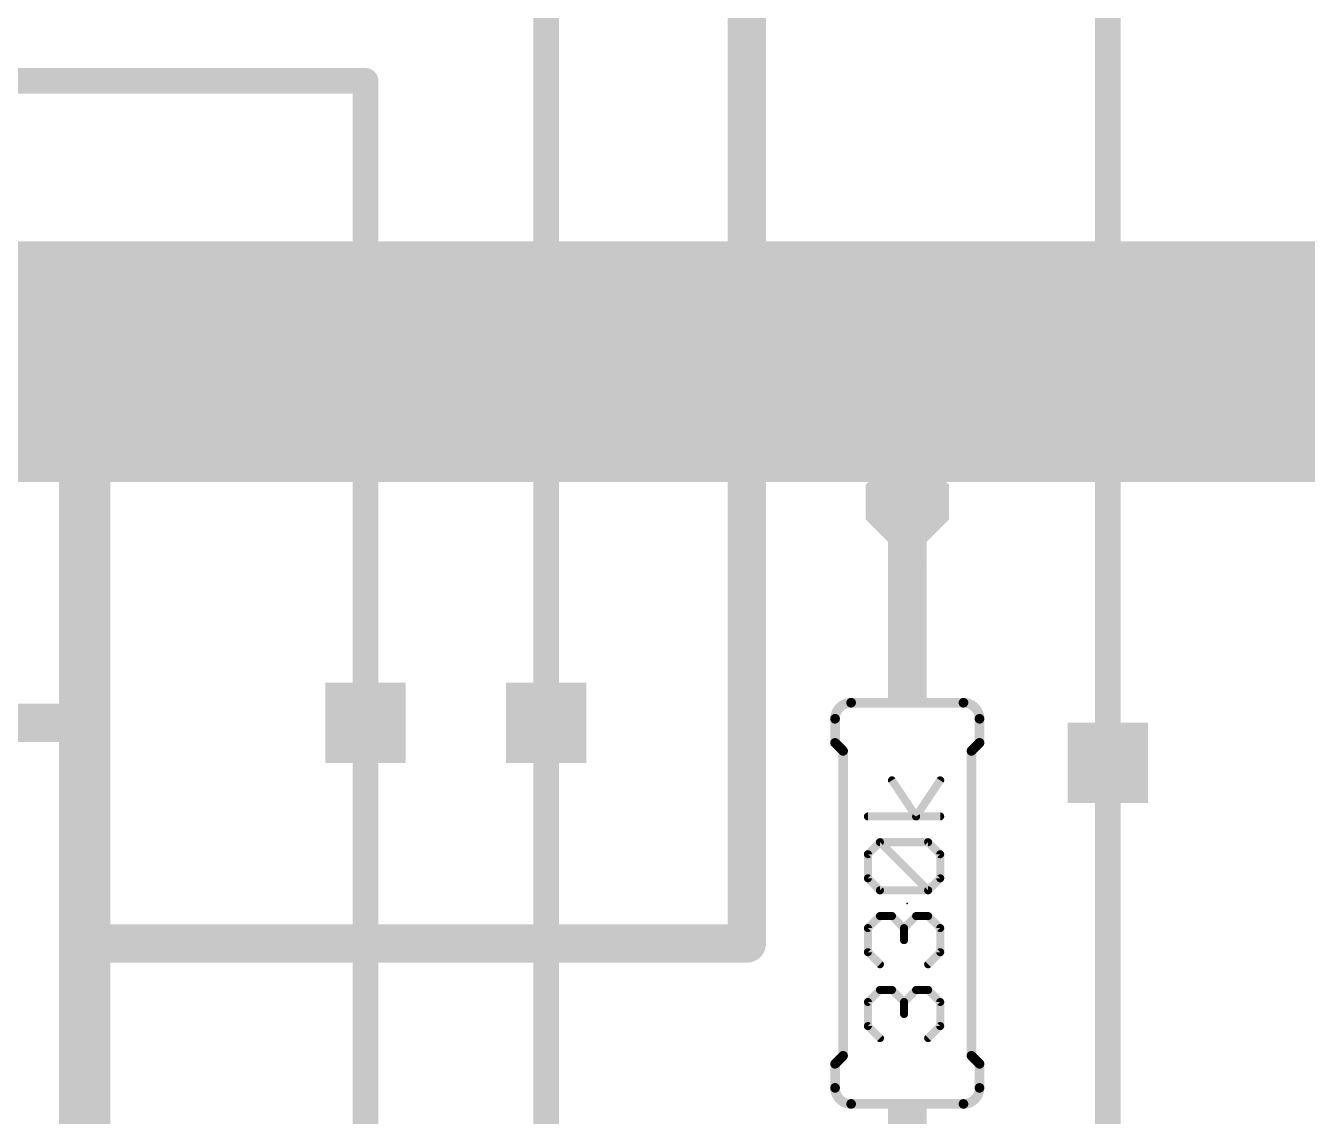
# Model space of a CAD drawing. Extents: x 0 to 165, y -10 to 137.
# Drawn here: x 99.08 to 119.36, y 51.87 to 69.14 of the extents above; entities that cross this region are included whole.
import ezdxf

# ---------------------------------------------------------------- set-up
doc = ezdxf.new("R2010")
doc.units = 0
for name, color, linetype in [('1', 14, 'CONTINUOUS'), ('16', 174, 'CONTINUOUS'), ('17', 94, 'CONTINUOUS'), ('18', 94, 'CONTINUOUS'), ('21', 251, 'CONTINUOUS'), ('23', 178, 'CONTINUOUS'), ('27', 251, 'CONTINUOUS'), ('51', 251, 'CONTINUOUS')]:
    doc.layers.add(name, color=color, linetype=linetype)

# ---------------------------------------------------------------- blocks, each defined once
blk = doc.blocks.new('RECT')
blk.add_solid([(-0.5, -0.5), (0.5, -0.5), (-0.5, 0.5), (0.5, 0.5)])
blk = doc.blocks.new('OCTAGONP')
at = {"const_width": 0.5}
blk.add_lwpolyline([(-0.25, -0.1036), (-0.25, 0.1036), (-0.1036, 0.25), (0.1036, 0.25), (0.25, 0.1036), (0.25, -0.1036), (0.1036, -0.25), (-0.1036, -0.25), (-0.25, -0.1036), (-0.25, 0.1036)], dxfattribs=at)
blk = doc.blocks.new('SQUAREV')
blk.add_solid([(-0.5, -0.5), (0.5, -0.5), (-0.5, 0.5), (0.5, 0.5)])

msp = doc.modelspace()

# ---------------------------------------------------------------- linework, layer by layer
at = {"layer": '1'}
for points, const_width in [([(110.49, 54.61), (110.49, 83.185)], 0.6096), ([(116.205, 57.4675), (116.205, 70.485)], 0.4064), ([(107.315, 58.1025), (107.315, 69.85)], 0.4064), ([(104.4575, 68.2625), (69.85, 68.2625)], 0.4064), ([(104.4575, 58.1025), (104.4575, 68.2625)], 0.4064), ([(76.5175, 63.1825), (100.0125, 63.1825)], 0.8128), ([(100.0125, 63.1825), (100.0125, 58.1025)], 0.8128), ([(100.0125, 58.1025), (100.0125, 54.61)], 0.8128), ([(100.0125, 58.1025), (96.2025, 58.1025)], 0.6096), ([(100.0125, 54.61), (100.0125, 40.005)], 0.8128), ([(100.0125, 54.61), (110.49, 54.61)], 0.6096)]:
    msp.add_lwpolyline(points, dxfattribs=dict(at, const_width=const_width))
for points, const_width in [([(104.5591, 68.2625, 1), (104.3559, 68.2625)], 0.2032), ([(104.4575, 68.1609, 1), (104.4575, 68.3641)], 0.2032), ([(100.2157, 63.1825, 1), (99.8093, 63.1825)], 0.4064), ([(100.0125, 62.9793, 1), (100.0125, 63.3857)], 0.4064), ([(100.2157, 58.1025, 1), (99.8093, 58.1025)], 0.4064), ([(99.8093, 58.1025, 1), (100.2157, 58.1025)], 0.4064), ([(100.0125, 57.9501, 1), (100.0125, 58.2549)], 0.3048), ([(104.3559, 58.1025, 1), (104.5591, 58.1025)], 0.2032), ([(107.2134, 58.1025, 1), (107.4166, 58.1025)], 0.2032), ([(116.1034, 57.4675, 1), (116.3066, 57.4675)], 0.2032), ([(100.2157, 54.61, 1), (99.8093, 54.61)], 0.4064), ([(99.8093, 54.61, 1), (100.2157, 54.61)], 0.4064), ([(100.0125, 54.7624, 1), (100.0125, 54.4576)], 0.3048), ([(110.49, 54.4576, 1), (110.49, 54.7624)], 0.3048), ([(110.3376, 54.61, 1), (110.6424, 54.61)], 0.3048)]:
    msp.add_lwpolyline(points, format="xyb", dxfattribs=dict(at, const_width=const_width))
at = {"layer": '16'}
for points, const_width in [([(86.6775, 63.8175), (113.03, 63.8175)], 3.81), ([(113.03, 63.8175), (125.8475, 63.8175)], 3.81), ([(113.03, 63.8175), (113.03, 61.595)], 0.8128), ([(104.4575, 49.53), (104.4575, 58.1025)], 0.4064), ([(107.315, 47.9425), (107.315, 58.1025)], 0.4064), ([(116.205, 43.7605), (116.205, 57.4675)], 0.4064)]:
    msp.add_lwpolyline(points, dxfattribs=dict(at, const_width=const_width))
for points, const_width in [([(113.03, 64.77, 1), (113.03, 62.865)], 1.905), ([(113.03, 62.865, 1), (113.03, 64.77)], 1.905), ([(113.2332, 63.8175, 1), (112.8268, 63.8175)], 0.4064), ([(112.8268, 61.595, 1), (113.2332, 61.595)], 0.4064), ([(104.5591, 58.1025, 1), (104.3559, 58.1025)], 0.2032), ([(107.4166, 58.1025, 1), (107.2134, 58.1025)], 0.2032), ([(116.3066, 57.4675, 1), (116.1034, 57.4675)], 0.2032)]:
    msp.add_lwpolyline(points, format="xyb", dxfattribs=dict(at, const_width=const_width))
at = {"layer": '21'}
for points, const_width in [([(113.03, 59.69), (113.03, 59.309)], 0.6096), ([(112.141, 58.42), (113.919, 58.42)], 0.1524), ([(111.887, 58.166), (111.887, 57.785)], 0.1524), ([(114.173, 58.166), (114.173, 57.785)], 0.1524), ([(112.014, 57.658), (111.887, 57.785)], 0.1524), ([(114.046, 57.658), (114.173, 57.785)], 0.1524), ([(112.014, 52.832), (112.014, 57.658)], 0.1524), ([(114.046, 52.832), (114.046, 57.658)], 0.1524), ([(112.014, 52.832), (111.887, 52.705)], 0.1524), ([(111.887, 52.324), (111.887, 52.705)], 0.1524), ([(114.046, 52.832), (114.173, 52.705)], 0.1524), ([(114.173, 52.324), (114.173, 52.705)], 0.1524), ([(112.141, 52.07), (113.919, 52.07)], 0.1524)]:
    msp.add_lwpolyline(points, dxfattribs=dict(at, const_width=const_width))
for points, const_width in [([(113.1824, 59.69, 1), (112.8776, 59.69)], 0.3048), ([(112.8776, 59.309, 1), (113.1824, 59.309)], 0.3048), ([(112.141, 58.42, 0.4142), (111.887, 58.166)], 0.1524), ([(112.141, 58.4581, 1), (112.141, 58.3819)], 0.0762), ([(112.141, 58.3819, 1), (112.141, 58.4581)], 0.0762), ([(114.173, 58.166, 0.4142), (113.919, 58.42)], 0.1524), ([(113.919, 58.4581, 1), (113.919, 58.3819)], 0.0762), ([(113.919, 58.3819, 1), (113.919, 58.4581)], 0.0762), ([(111.9251, 58.166, 1), (111.8489, 58.166)], 0.0762), ([(114.2111, 58.166, 1), (114.1349, 58.166)], 0.0762), ([(111.8489, 58.166, 1), (111.9251, 58.166)], 0.0762), ([(114.1349, 58.166, 1), (114.2111, 58.166)], 0.0762), ([(111.8489, 57.785, 1), (111.9251, 57.785)], 0.0762), ([(111.9139, 57.8119, 1), (111.8601, 57.7581)], 0.0762), ([(114.1349, 57.785, 1), (114.2111, 57.785)], 0.0762), ([(114.1999, 57.7581, 1), (114.1461, 57.8119)], 0.0762), ([(112.0521, 57.658, 1), (111.9759, 57.658)], 0.0762), ([(111.9871, 57.6311, 1), (112.0409, 57.6849)], 0.0762), ([(114.0841, 57.658, 1), (114.0079, 57.658)], 0.0762), ([(114.0191, 57.6849, 1), (114.0729, 57.6311)], 0.0762), ([(111.9251, 52.705, 1), (111.8489, 52.705)], 0.0762), ([(111.8601, 52.7319, 1), (111.9139, 52.6781)], 0.0762), ([(111.9759, 52.832, 1), (112.0521, 52.832)], 0.0762), ([(112.0409, 52.8051, 1), (111.9871, 52.8589)], 0.0762), ([(114.0079, 52.832, 1), (114.0841, 52.832)], 0.0762), ([(114.0729, 52.8589, 1), (114.0191, 52.8051)], 0.0762), ([(114.2111, 52.705, 1), (114.1349, 52.705)], 0.0762), ([(114.1461, 52.6781, 1), (114.1999, 52.7319)], 0.0762), ([(111.887, 52.324, 0.4142), (112.141, 52.07)], 0.1524), ([(111.9251, 52.324, 1), (111.8489, 52.324)], 0.0762), ([(111.8489, 52.324, 1), (111.9251, 52.324)], 0.0762), ([(113.919, 52.07, 0.4142), (114.173, 52.324)], 0.1524), ([(114.2111, 52.324, 1), (114.1349, 52.324)], 0.0762), ([(114.1349, 52.324, 1), (114.2111, 52.324)], 0.0762), ([(112.141, 52.1081, 1), (112.141, 52.0319)], 0.0762), ([(112.141, 52.0319, 1), (112.141, 52.1081)], 0.0762), ([(113.919, 52.1081, 1), (113.919, 52.0319)], 0.0762), ([(113.919, 52.0319, 1), (113.919, 52.1081)], 0.0762)]:
    msp.add_lwpolyline(points, format="xyb", dxfattribs=dict(at, const_width=const_width))
at = {"layer": '23'}
msp.add_point((113.03, 55.245), dxfattribs=at)
at = {"layer": '27', "const_width": 0.127}
for points in [[(113.1694, 56.62), (112.788, 57.192)], [(113.5507, 57.192), (113.1694, 56.62)], [(113.5507, 56.62), (112.4067, 56.62)], [(112.4067, 56.0226), (112.5974, 56.2132)], [(112.5974, 56.2132), (113.36, 56.2132)], [(113.36, 55.4506), (112.5974, 56.2132)], [(113.36, 56.2132), (113.5507, 56.0226)], [(112.4067, 55.6413), (112.4067, 56.0226)], [(113.5507, 56.0226), (113.5507, 55.6413)], [(112.5974, 55.4506), (112.4067, 55.6413)], [(113.5507, 55.6413), (113.36, 55.4506)], [(113.36, 55.4506), (112.5974, 55.4506)], [(112.4067, 54.8532), (112.5974, 55.0439)], [(112.5974, 55.0439), (112.788, 55.0439)], [(112.788, 55.0439), (112.9787, 54.8532)], [(112.9787, 54.8532), (113.1694, 55.0439)], [(113.1694, 55.0439), (113.36, 55.0439)], [(113.36, 55.0439), (113.5507, 54.8532)], [(112.4067, 54.4719), (112.4067, 54.8532)], [(112.9787, 54.8532), (112.9787, 54.6625)], [(113.5507, 54.8532), (113.5507, 54.4719)], [(112.5974, 54.2812), (112.4067, 54.4719)], [(113.5507, 54.4719), (113.36, 54.2812)], [(112.4067, 53.6838), (112.5974, 53.8745)], [(112.5974, 53.8745), (112.788, 53.8745)], [(112.788, 53.8745), (112.9787, 53.6838)], [(112.9787, 53.6838), (113.1694, 53.8745)], [(113.1694, 53.8745), (113.36, 53.8745)], [(113.36, 53.8745), (113.5507, 53.6838)], [(112.4067, 53.3025), (112.4067, 53.6838)], [(112.9787, 53.6838), (112.9787, 53.4931)], [(113.5507, 53.6838), (113.5507, 53.3025)], [(112.5974, 53.1118), (112.4067, 53.3025)], [(113.5507, 53.3025), (113.36, 53.1118)]]:
    msp.add_lwpolyline(points, dxfattribs=at)
at = {"layer": '27', "const_width": 0.0635}
for points in [[(112.8145, 57.2096, 1), (112.7616, 57.1744)], [(113.5771, 57.1744, 1), (113.5243, 57.2096)], [(112.4067, 56.6517, 1), (112.4067, 56.5882)], [(113.143, 56.6376, 1), (113.1958, 56.6024)], [(113.143, 56.6024, 1), (113.1958, 56.6376)], [(113.5507, 56.5882, 1), (113.5507, 56.6517)], [(112.5974, 56.245, 1), (112.5974, 56.1815)], [(112.6198, 56.2357, 1), (112.5749, 56.1908)], [(112.6198, 56.1908, 1), (112.5749, 56.2357)], [(113.3825, 56.2357, 1), (113.3376, 56.1908)], [(113.36, 56.1815, 1), (113.36, 56.245)], [(112.4385, 56.0226, 1), (112.375, 56.0226)], [(112.3843, 56.045, 1), (112.4292, 56.0001)], [(113.5825, 56.0226, 1), (113.519, 56.0226)], [(113.5282, 56.0001, 1), (113.5732, 56.045)], [(112.375, 55.6413, 1), (112.4385, 55.6413)], [(112.4292, 55.6637, 1), (112.3843, 55.6188)], [(113.519, 55.6413, 1), (113.5825, 55.6413)], [(113.5732, 55.6188, 1), (113.5282, 55.6637)], [(112.5974, 55.4823, 1), (112.5974, 55.4188)], [(112.5749, 55.4281, 1), (112.6198, 55.473)], [(113.3376, 55.473, 1), (113.3825, 55.4281)], [(113.3376, 55.4281, 1), (113.3825, 55.473)], [(113.36, 55.4188, 1), (113.36, 55.4823)], [(112.5974, 55.0756, 1), (112.5974, 55.0121)], [(112.6198, 55.0214, 1), (112.5749, 55.0663)], [(112.8105, 55.0663, 1), (112.7656, 55.0214)], [(112.788, 55.0121, 1), (112.788, 55.0756)], [(113.1694, 55.0756, 1), (113.1694, 55.0121)], [(113.1918, 55.0214, 1), (113.1469, 55.0663)], [(113.3825, 55.0663, 1), (113.3376, 55.0214)], [(113.36, 55.0121, 1), (113.36, 55.0756)], [(112.4385, 54.8532, 1), (112.375, 54.8532)], [(112.3843, 54.8756, 1), (112.4292, 54.8307)], [(113.0105, 54.8532, 1), (112.947, 54.8532)], [(112.9563, 54.8756, 1), (113.0012, 54.8307)], [(112.9563, 54.8307, 1), (113.0012, 54.8756)], [(113.5825, 54.8532, 1), (113.519, 54.8532)], [(113.5282, 54.8307, 1), (113.5732, 54.8756)], [(112.947, 54.6625, 1), (113.0105, 54.6625)], [(112.375, 54.4719, 1), (112.4385, 54.4719)], [(112.4292, 54.4943, 1), (112.3843, 54.4494)], [(113.519, 54.4719, 1), (113.5825, 54.4719)], [(113.5732, 54.4494, 1), (113.5282, 54.4943)], [(112.5749, 54.2587, 1), (112.6198, 54.3037)], [(113.3376, 54.3037, 1), (113.3825, 54.2587)], [(112.5974, 53.9062, 1), (112.5974, 53.8427)], [(112.6198, 53.852, 1), (112.5749, 53.8969)], [(112.8105, 53.8969, 1), (112.7656, 53.852)], [(112.788, 53.8427, 1), (112.788, 53.9062)], [(113.1694, 53.9062, 1), (113.1694, 53.8427)], [(113.1918, 53.852, 1), (113.1469, 53.8969)], [(113.3825, 53.8969, 1), (113.3376, 53.852)], [(113.36, 53.8427, 1), (113.36, 53.9062)], [(112.4385, 53.6838, 1), (112.375, 53.6838)], [(112.3843, 53.7062, 1), (112.4292, 53.6613)], [(113.0105, 53.6838, 1), (112.947, 53.6838)], [(112.9563, 53.7062, 1), (113.0012, 53.6613)], [(112.9563, 53.6613, 1), (113.0012, 53.7062)], [(113.5825, 53.6838, 1), (113.519, 53.6838)], [(113.5282, 53.6613, 1), (113.5732, 53.7062)], [(112.4292, 53.3249, 1), (112.3843, 53.28)], [(112.947, 53.4931, 1), (113.0105, 53.4931)], [(113.5732, 53.28, 1), (113.5282, 53.3249)], [(112.375, 53.3025, 1), (112.4385, 53.3025)], [(112.5749, 53.0894, 1), (112.6198, 53.1343)], [(113.3376, 53.1343, 1), (113.3825, 53.0894)], [(113.519, 53.3025, 1), (113.5825, 53.3025)]]:
    msp.add_lwpolyline(points, format="xyb", dxfattribs=at)
at = {"layer": '51', "const_width": 0.6096}
msp.add_lwpolyline([(113.03, 61.595), (113.03, 60.579)], dxfattribs=at)
at = {"layer": '51', "const_width": 0.3048}
for points in [[(113.1824, 61.595, 1), (112.8776, 61.595)], [(112.8776, 60.579, 1), (113.1824, 60.579)]]:
    msp.add_lwpolyline(points, format="xyb", dxfattribs=at)

# ---------------------------------------------------------------- block references
at = {"layer": '17', "xscale": 1.3208, "yscale": 1.3208, "rotation": 270}
msp.add_blockref('OCTAGONP', (113.03, 61.595), dxfattribs=at)
msp.add_blockref('OCTAGONP', (113.03, 61.595), dxfattribs=at)
at = {"layer": '18', "xscale": 1.27, "yscale": 1.27}
for p in [(104.4575, 58.1025), (104.4575, 58.1025), (107.315, 58.1025), (107.315, 58.1025), (116.205, 57.4675), (116.205, 57.4675)]:
    msp.add_blockref('SQUAREV', p, dxfattribs=at)
at = {"layer": '21', "xscale": 0.8636, "yscale": 0.6096, "rotation": 270}
for p in [(113.03, 60.1218), (113.03, 58.8518), (113.03, 51.6382)]:
    msp.add_blockref('RECT', p, dxfattribs=at)

doc.saveas('drawing.dxf')
